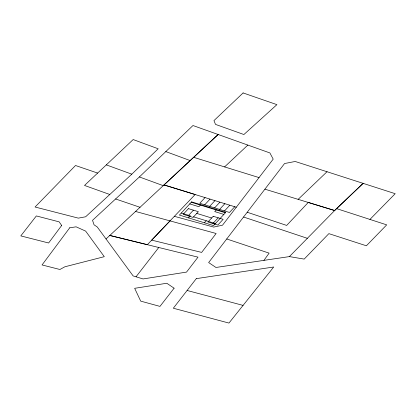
<?xml version="1.0" encoding="UTF-8"?>
<svg xmlns="http://www.w3.org/2000/svg" width="416" height="416" viewBox="0 0 416 416"><rect width="100%" height="100%" fill="white"/><g stroke="black" fill="none" stroke-linecap="round" stroke-linejoin="round"><path stroke-width="0.62" d="M263.926 260.369L269.121 253.136L226.73 238.966M369.933 219.43L395.2 193.69L295.194 161.481L284.554 163.535L208.645 262.558L215.966 267.467L289.385 256.599L304.184 259.095L328.864 233.641L366.376 245.783L386.703 224.858L336.549 208.608L289.385 256.599M174.372 216.33L213.699 227.079L222.524 225.186L273.203 159.125L269.88 152.937L192.967 125.528L139.386 176.951L92.534 220.319L94.042 224.801L97.235 226.959L133.13 275.917L136.016 276.801L158.761 247.494M188.12 215.883L193.414 210.163M205.046 197.579L199.758 203.299L229.476 212.462L234.764 206.742M188.547 217.885L190.419 215.868L181.277 213.049M200.387 205.083L198.879 206.716L189.743 203.897M204.714 204.828L210.002 199.108M209.664 206.352L214.952 200.632M214.62 207.88L219.908 202.16M204.396 222.773L206.268 220.75M216.237 209.966L214.729 211.598L223.865 214.417M219.57 209.404L224.858 203.689M212.888 223.517L218.176 217.797M224.526 210.933L229.814 205.213M170.019 220.896L151.694 240.131L201.64 252.408L216.138 233.496L135.543 211.463M97.635 173.072L75.509 165.506L35.064 207.012L78.338 218.135L85.644 216.778L131.794 174.179L158.189 148.782L133.162 139.558L84.516 185.448L109.798 194.49M298.152 199.347L327.023 171.73M247.218 212.248L286.681 225.425L308.251 202.446L334.662 210.527L363.121 183.368L336.549 208.608M224.588 166.91L247.837 145.085M106.033 238.966L218.14 134.508L163.238 185.661L139.386 176.951M187.106 290.472L243.074 305.396M136.016 276.801L143.068 278.944L186.534 272.095L198 257.15L109.798 235.456L147.342 244.696L195.146 194.527L164.018 184.938L236.309 207.215M264.893 189.171L334.662 210.527M191.251 202.264L225.378 212.784M196.768 213.413L211.63 217.994M193.596 216.845L215.405 223.569M193.653 157.321L259.033 177.59M243.568 217.017L307.346 238.326M115.596 198.973L140.02 207.298M106.319 164.882L131.794 174.179M165.766 151.58L190.174 160.576M61.662 225.472L48.625 242.991L20.8 235.898L36.348 215.935L59.171 221.868L61.662 225.472M69.716 227.812L42.047 264.945L59.899 269.49L64.87 266.786L104.286 256.682L85.644 231.104L76.097 226.819L69.716 227.812M174.101 288.189L159.968 306.394L140.702 301.127L134.654 288.314L166.795 283.254L174.101 288.189M196.29 278.642L173.321 308.22L228.956 323.066L273.723 266.999L196.29 278.642M191.61 201.874L179.41 215.072L213.533 225.592L225.737 212.394L191.61 201.874M188.458 208.634L183.17 214.354L193.076 217.407L198.364 211.687L188.458 208.634M213.226 216.268L207.932 221.988L217.838 225.04L223.132 219.32L213.226 216.268M243.105 92.934L213.949 120.624L215.519 124.41L243.901 134.524L276.916 104.645L243.105 92.934"/></g></svg>
